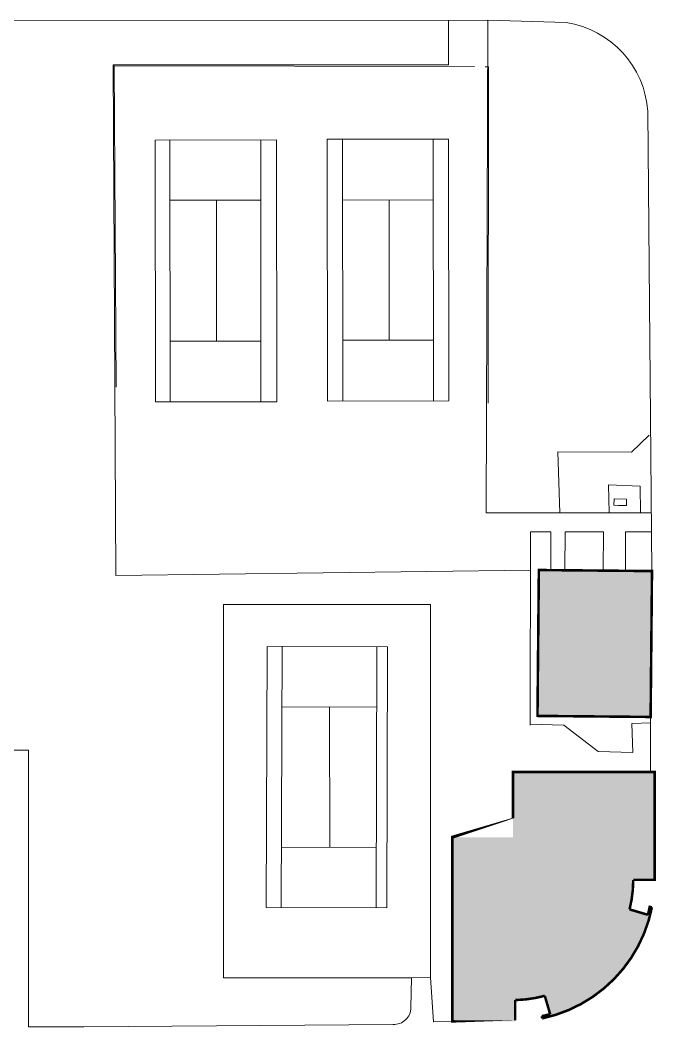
# Model space of a CAD drawing. Header units: feet. Extents: x 6763715 to 6770513, y 1886699 to 1891873.
# Drawn here: x 6767910.6 to 6768099.2, y 1888946.1 to 1889244.8 of the extents above; entities that cross this region are included whole.
import ezdxf

# ---------------------------------------------------------------- set-up
doc = ezdxf.new("R2010")
doc.units = ezdxf.units.FT
doc.header["$LTSCALE"] = 48
doc.header["$MEASUREMENT"] = 0
doc.layers.add('C-BLDG', color=7, linetype='Continuous')
for name, color, linetype, lineweight in [('C-BLDG-HTCH', 253, 'Continuous', 0), ('FENCE', 6, 'CLFN', 0), ('L-SITE-WALK', 6, 'Continuous', 0)]:
    doc.layers.add(name, color=color, linetype=linetype, lineweight=lineweight)
doc.styles.get("Standard").update_dxf_attribs({"font": 'arial.ttf'})
doc.linetypes.add('CLFN', pattern='A,0.25,0.1,["X",Standard,S=0.12,R=0,X=0,Y=-0.09],0.1,0.25', length=0.7)

msp = doc.modelspace()

# ---------------------------------------------------------------- hatches: boundary and pattern name
at = {"layer": 'C-BLDG-HTCH'}
h = msp.add_hatch(color=256, dxfattribs=at)
h.paths.add_polyline_path([(6768098.029111825, 1889081.310517585), (6768097.62702865, 1889038.02215699), (6768064.068218324, 1889038.333867407), (6768064.470301498, 1889081.622228003)])
edge = h.paths.add_edge_path()
edge.add_line((6768038.801115805, 1889002.338595183), (6768038.801115805, 1888947.671928516))
edge.add_line((6768038.801115805, 1888947.671928517), (6768057.467782472, 1888947.671928517))
edge.add_line((6768057.467782471, 1888947.671928518), (6768057.467782471, 1888954.011492925))
edge.add_arc((6768056.768059121, 1888990.07948391), 36.0747777049166, 271.1114055739266, 285.2037617972194)
edge.add_line((6768066.228761096, 1888955.267349464), (6768067.826789414, 1888949.836279082))
edge.add_arc((6768056.801115805, 1888989.671928512), 41.33333332808081, 281.9084917124934, 285.4709740374621, ccw=False)
edge.add_line((6768065.330216334, 1888949.228154106), (6768065.467782472, 1888948.575835164))
edge.add_arc((6768056.801115805, 1888989.671928518), 42.00000000028246, 281.9084917142131, 348.8400631277299)
edge.add_line((6768098.006926496, 1888981.542896259), (6768097.352766463, 1888981.67142394))
edge.add_line((6768097.352766462, 1888981.67142394), (6768096.81702925, 1888979.319580201))
edge.add_arc((6768728.292594584, 1891140.585993193), 2251.629165191986, 253.56848889051838, 253.7127725967011, ccw=False)
edge.add_arc((6768056.801115805, 1888989.671928519), 35.66666666691155, 345.7900534312438, 359.9999999992519)
edge.add_line((6768092.467782469, 1888989.671928518), (6768098.801115802, 1888989.671928518))
edge.add_line((6768098.801115805, 1888989.671928518), (6768098.801115805, 1889021.671928518))
edge.add_line((6768098.801115805, 1889021.671928518), (6768056.801115805, 1889021.671928518))
edge.add_line((6768056.801115804, 1889021.671928518), (6768056.801115804, 1889002.338595184))
edge.add_line((6768056.801115805, 1889002.338595184), (6768038.801115805, 1889002.338595184))

# ---------------------------------------------------------------- linework, layer by layer
at = {"layer": 'C-BLDG', "const_width": 0.75}
msp.add_lwpolyline([(6768098.029111825, 1889081.310517585), (6768097.62702865, 1889038.02215699), (6768064.068218324, 1889038.333867407), (6768064.470301498, 1889081.622228003)], close=True, dxfattribs=at)
msp.add_lwpolyline([(6768038.801115805, 1889002.338595183), (6768038.801115805, 1888947.671928517), (6768057.467782471, 1888947.671928518), (6768057.467782469, 1888954.011492925, 0.061567117681815), (6768066.228761096, 1888955.267349464), (6768067.826789416, 1888949.836279082, -0.01554551360553626), (6768065.330216334, 1888949.228154106), (6768065.467782471, 1888948.575835163, 0.3006402472016014), (6768098.006926496, 1888981.542896259), (6768097.352766462, 1888981.67142394), (6768096.817029247, 1888979.319580202, -0.0006295565156397844), (6768091.37648055, 1888980.916629327, 0.06208216352116614), (6768092.467782469, 1888989.671928518), (6768098.801115805, 1888989.671928518), (6768098.801115805, 1889021.671928518), (6768056.801115804, 1889021.671928518), (6768056.801115805, 1889002.338595184)], format="xyb", close=True, dxfattribs=at)
at = {"layer": 'FENCE', "ltscale": 0.3, "flags": 128}
for points in [[(6767939.069931642, 1889135.931096043), (6767938.482822845, 1889231.216429472), (6768045.377753666, 1889230.9926456)], [(6768048.505173163, 1889230.986098367), (6768049.493422847, 1889230.984029472), (6768049.439268308, 1889131.157591978)]]:
    msp.add_lwpolyline(points, dxfattribs=at)
at = {"layer": 'L-SITE-WALK', "lineweight": 0}
for p, q in [((6767802.803856399, 1889244.629071638), (6768049.370123498, 1889244.796969733)), ((6768049.370123498, 1889244.796969733), (6768048.818210979, 1889098.604056713)), ((6768049.370123498, 1889244.796969733), (6768072.558141263, 1889244.06330811)), ((6768098.029111825, 1889081.310517585), (6768096.774655476, 1889217.694094518)), ((6768048.818210979, 1889098.604056713), (6768071.248714969, 1889098.606021495)), ((6768071.248714969, 1889098.606021495), (6768097.869730433, 1889098.638345778)), ((6768068.026082197, 1889092.949080304), (6768062.044469913, 1889092.949925204)), ((6768083.653332346, 1889092.946872962), (6768072.268884901, 1889092.948481009)), ((6768097.922099147, 1889092.944857505), (6768090.146652655, 1889092.945955784)), ((6767939.008193541, 1889080.045260263), (6768062.017261982, 1889081.593392348)), ((6768097.62702865, 1889038.02215699), (6768097.627028649, 1889021.671928518)), ((6767890.290190191, 1889028.141617859), (6767913.123459483, 1889028.14171517)), ((6767913.123459483, 1889028.14171517), (6767913.123459482, 1888946.058333336)), ((6767913.123459482, 1888946.058333336), (6767929.486548536, 1888946.058333335))]:
    msp.add_line(p, q, dxfattribs=at)
for points in [[(6767938.241166694, 1889231.518809126), (6768037.685751142, 1889231.518809126), (6768037.685751142, 1889244.796969732)], [(6767939.008193541, 1889080.045260263), (6767938.241166694, 1889231.518809126)], [(6767955.056206414, 1889209.204771951), (6767955.147761003, 1889131.500425959)], [(6767981.969545845, 1889209.236482401), (6767982.061100431, 1889131.532136409)], [(6768006.22717802, 1889209.479615113), (6768006.318582937, 1889131.902297465)], [(6768033.144949788, 1889209.511330786), (6768033.236504374, 1889131.806984794)], [(6767981.990553868, 1889191.406520694), (6767955.077214438, 1889191.374810245)], [(6767968.873584849, 1889149.547325165), (6767968.824282833, 1889191.391007629)], [(6768033.166258628, 1889191.426059771), (6768006.24848686, 1889191.3943441)], [(6768020.094432879, 1889149.825181993), (6768020.045435155, 1889191.410600256)], [(6767982.039855884, 1889149.562838231), (6767955.126516454, 1889149.531127781)], [(6768033.215256348, 1889149.840641508), (6768006.297484579, 1889149.808925836)], [(6768070.696696097, 1889098.605973141), (6768070.139433976, 1889116.72877196), (6768091.962306739, 1889116.552170407), (6768097.207446286, 1889121.60618063)], [(6768085.327192428, 1889098.623116135), (6768085.169952826, 1889106.907054737), (6768094.56701823, 1889106.547447583), (6768094.582460788, 1889098.634354247)], [(6768061.907076232, 1889035.602091071), (6768062.044469913, 1889092.949925204)], [(6768068.026082197, 1889092.949080304), (6768068.051089006, 1889081.58896792)], [(6768072.26881054, 1889092.940475373), (6768072.163017502, 1889081.550774346)], [(6768083.653305338, 1889092.943965262), (6768083.54649776, 1889081.445039091)], [(6768090.146652655, 1889092.945955784), (6768090.171945758, 1889081.455784888)], [(6768026.671062273, 1888960.571067035), (6767970.892774151, 1888960.571067035), (6767970.892774151, 1889071.406430922), (6768032.357172901, 1889071.406430923), (6768032.357172904, 1888960.571067026)], [(6767988.081578046, 1888981.549445651), (6767988.332266299, 1889058.993626026)], [(6768016.193490834, 1888981.349699609), (6768016.444425339, 1889058.86995422)], [(6767988.273759527, 1889040.9193486), (6768016.386524197, 1889040.982771367)], [(6768002.495163903, 1888999.374079028), (6768002.401365323, 1889040.951220664)], [(6768061.907768057, 1889035.89085815), (6768071.839273633, 1889035.602300079), (6768082.065309668, 1889027.779403149), (6768092.360182, 1889027.447447918), (6768092.09441631, 1889036.076370047), (6768097.639306562, 1889036.247149384)], [(6768016.251691939, 1888999.329548891), (6767988.13942714, 1888999.420548814)]]:
    msp.add_lwpolyline(points, dxfattribs=at)
for points in [[(6767986.646372944, 1889209.24199284), (6767986.737927536, 1889131.537646846), (6767950.758329504, 1889131.495254144), (6767950.666774916, 1889209.199600136)], [(6768037.711674957, 1889209.516711497), (6768037.803229545, 1889131.812365504), (6768001.823631512, 1889131.769972801), (6768001.732076925, 1889209.474318794)], [(6768086.779538126, 1889102.717796062), (6768090.490424979, 1889102.67893684), (6768090.470571474, 1889100.783013509), (6768088.001983242, 1889100.808863775), (6768086.759684622, 1889100.82187273)], [(6768019.605910409, 1889058.859720434), (6768019.354975905, 1888981.339465823), (6767983.630675049, 1888981.455106048), (6767983.881609557, 1889058.97536066)]]:
    msp.add_lwpolyline(points, close=True, dxfattribs=at)
msp.add_lwpolyline([(6768038.801115805, 1888947.671928517), (6768033.213174101, 1888947.542308746), (6768032.357172901, 1888960.746195876), (6768026.671062365, 1888960.571067038), (6768026.543947624, 1888951.730342514, -0.4248935714364687), (6768021.254704818, 1888946.774591157), (6767929.486548536, 1888946.058333335)], format="xyb", dxfattribs=at)
msp.add_arc((6768068.288017174, 1889215.827462222), 28.5569072687495, 3.659324203676591, 81.40028984658541, dxfattribs=at)

doc.saveas('drawing.dxf')
